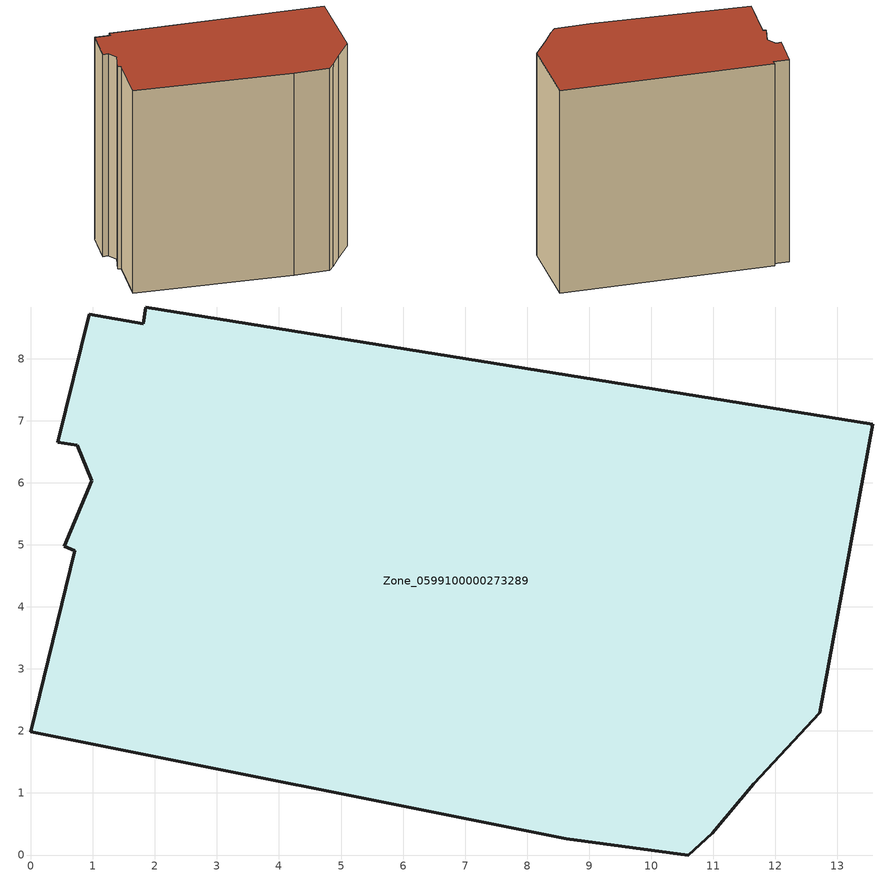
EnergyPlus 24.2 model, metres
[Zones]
Zone_0599100000273289
 floor ground (C_G): 0.71,4.91 0.54,4.98 0.98,6.03 0.75,6.61 0.43,6.65 0.94,8.71 1.81,8.56 1.85,8.83 13.57,6.95 12.72,2.29 11.65,1.15 10.98,0.35 10.6,0 8.63,0.26 0,1.99 z0
 wall outside (C_F): 1.85,8.83 1.81,8.56 0.94,8.71 0.43,6.65 0.75,6.61 0.98,6.03 0.54,4.98 0.71,4.91 0,1.99 8.63,0.26 10.6,0 10.98,0.35 11.65,1.15 12.72,2.29 13.57,6.95 1.85,8.83 z0:11.91
 roof outside (C_R): 0.54,4.98 0.71,4.91 0,1.99 8.63,0.26 10.6,0 10.98,0.35 11.65,1.15 12.72,2.29 13.57,6.95 1.85,8.83 1.81,8.56 0.94,8.71 0.43,6.65 0.75,6.61 0.98,6.03 z11.91
[BUILDING]
Pand.0599100000273289: North Axis=0; Terrain=City; Loads Convergence Tolerance Value=0.04; Temperature Convergence Tolerance Value=0.4; Solar Distribution=FullExterior; Maximum Number of Warmup Days=25; Minimum Number of Warmup Days=1
[Site:Location]
Rotterdam.The.Hague.AP_ZH_NLD Design_Conditions: Latitude=51.96; Longitude=4.45; Time Zone=1; Elevation=-4.5
[SITE:GROUNDTEMPERATURE:BUILDINGSURFACE]
18, 18, 18, 18, 18, 18, 18, 18, 18, 18, 18, 18
[MATERIAL] Thermal Absorptance=0.9; Solar Absorptance=0.7; Visible Absorptance=0.7
Name | Roughness | Thickness | Conductivity | Density | Specific Heat
G.TI.1946 | MediumSmooth | 0.15 | 1 | 540 | 1210
F.TI.1946 | Rough | 0.3 | 0.857143 | 1920 | 840
R.TI.1946 | MediumRough | 0.2 | 0.1 | 1500 | 1000
[CONSTRUCTION]
C_G: G.TI.1946
C_F: F.TI.1946
C_R: R.TI.1946
[ZONE]
Zone_0599100000273289: Type=1; Multiplier=1; Ceiling Height=Autocalculate; Volume=Autocalculate; Floor Area=autocalculate; Part of Total Floor Area=Yes
[ZONEINFILTRATION:DESIGNFLOWRATE]
Infil_Zone_0599100000273289: Zone or ZoneList or Space or SpaceList=Zone_0599100000273289; Schedule=AlwaysOn; Design Flow Rate Calculation Method=Flow/Area; Flow Rate per Floor Area=0.003; Constant Term Coefficient=1; Temperature Term Coefficient=0; Velocity Term Coefficient=0; Velocity Squared Term Coefficient=0
[HVACTEMPLATE:ZONE:IDEALLOADSAIRSYSTEM]
Zone_0599100000273289: Maximum Heating Supply Air Temperature=50; Minimum Cooling Supply Air Temperature=13; Maximum Heating Supply Air Humidity Ratio=0.0156; Minimum Cooling Supply Air Humidity Ratio=0.0077; Heating Limit=NoLimit; Cooling Limit=NoLimit; Dehumidification Control Type=ConstantSensibleHeatRatio; Cooling Sensible Heat Ratio=0.7; Dehumidification Setpoint=60; Humidification Control Type=None; Humidification Setpoint=30; Outdoor Air Method=None; Outdoor Air Flow Rate per Person=0.00944; Outdoor Air Flow Rate per Zone Floor Area=0; Outdoor Air Flow Rate per Zone=0; Demand Controlled Ventilation Type=None; Outdoor Air Economizer Type=NoEconomizer; Heat Recovery Type=None; Sensible Heat Recovery Effectiveness=0.7; Latent Heat Recovery Effectiveness=0.65
[ZONECONTROL:THERMOSTAT]
ThermostatControl_Zone_0599100000273289: Zone or ZoneList=Zone_0599100000273289; Control Type Schedule=DualSetpointControlType; Control 1=Thermostat_Zone_0599100000273289; Temperature Difference Between Cutout And Setpoint=0
[THERMOSTATSETPOINT:DUALSETPOINT]
Thermostat_Zone_0599100000273289: Heating Setpoint Temperature Schedule=HeatingSetpoint_Zone_0599100000273289; Cooling Setpoint Temperature Schedule=CoolingSetpoint_Zone_0599100000273289
[SCHEDULE:COMPACT]
HeatingSetpoint_Zone_0599100000273289: Through: 12/31, For: AllDays, Until: 24:00, 21
CoolingSetpoint_Zone_0599100000273289: Through: 12/31, For: AllDays, Until: 24:00, 24
DualSetpointControlType: Through: 12/31, For: AllDays, Until: 24:00, 4
AlwaysOn: Through: 12/31, For: AllDays, Until: 24:00, 1
